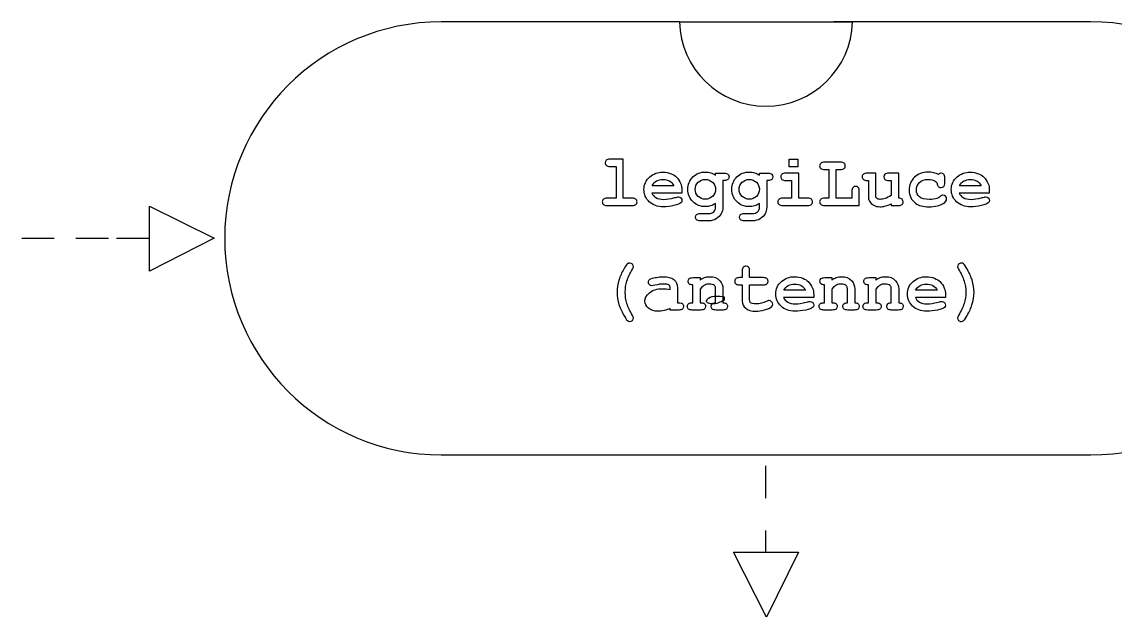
# Model space of a CAD drawing. Header units: millimetres. Extents: x 20 to 629, y 4 to 485.
# Drawn here: x 101.3 to 202.3, y 330 to 385 of the extents above; entities that cross this region are included whole.
import ezdxf

# ---------------------------------------------------------------- set-up
doc = ezdxf.new("R2010")
doc.units = ezdxf.units.MM
doc.header["$MEASUREMENT"] = 0
doc.layers.add('incisione', color=6, linetype='Continuous', true_color=0xff00ff)
doc.layers.add('taglio', color=178, linetype='Continuous', true_color=0x000000)

msp = doc.modelspace()

# ---------------------------------------------------------------- linework, layer by layer
at = {"layer": 'incisione'}
for p, q in [((172.15, 371.6), (172.15, 372.31)), ((172.15, 372.31), (172.95, 372.31)), ((172.95, 372.31), (172.95, 371.6)), ((172.95, 371.6), (172.15, 371.6))]:
    msp.add_line(p, q, dxfattribs=at)
for points in [[(119.04, 365.01), (113.04, 361.97), (113.04, 367.97)], [(170.04, 330.01), (167, 336), (173, 336)]]:
    msp.add_lwpolyline(points, close=True, dxfattribs=at)
for points in [[(104.26, 365), (101.26, 365)], [(109.26, 365), (106.26, 365)], [(113, 365), (110, 365)], [(170, 341), (170, 344)], [(170, 336), (170, 338)]]:
    msp.add_lwpolyline(points, dxfattribs=at)
for points, knots in [([(156.82, 372.31), (156.82, 371.11), (156.82, 369.91), (156.82, 368.71), (157.09, 368.71), (157.36, 368.71), (157.64, 368.71), (157.8, 368.71), (157.91, 368.68), (157.98, 368.61), (158.05, 368.55), (158.09, 368.47), (158.09, 368.37), (158.09, 368.27), (158.05, 368.19), (157.98, 368.13), (157.91, 368.06), (157.8, 368.03), (157.64, 368.03), (156.87, 368.03), (156.1, 368.03), (155.33, 368.03), (155.17, 368.03), (155.06, 368.06), (154.99, 368.13), (154.92, 368.19), (154.88, 368.27), (154.88, 368.37), (154.88, 368.47), (154.92, 368.55), (154.99, 368.61), (155.06, 368.68), (155.17, 368.71), (155.33, 368.71), (155.61, 368.71), (155.88, 368.71), (156.15, 368.71), (156.15, 369.68), (156.15, 370.66), (156.15, 371.64), (155.97, 371.64), (155.78, 371.64), (155.6, 371.64), (155.44, 371.64), (155.33, 371.67), (155.26, 371.73), (155.19, 371.79), (155.15, 371.87), (155.15, 371.98), (155.15, 372.07), (155.18, 372.16), (155.25, 372.22), (155.32, 372.28), (155.44, 372.31), (155.6, 372.31), (156.01, 372.31), (156.42, 372.31), (156.82, 372.31)], [0, 0, 0, 0, 1, 1, 1, 2, 2, 2, 3, 3, 3, 4, 4, 4, 5, 5, 5, 6, 6, 6, 7, 7, 7, 8, 8, 8, 9, 9, 9, 10, 10, 10, 11, 11, 11, 12, 12, 12, 13, 13, 13, 14, 14, 14, 15, 15, 15, 16, 16, 16, 17, 17, 17, 18, 18, 18, 19, 19, 19, 19]), ([(176.48, 371.35), (176.48, 370.47), (176.48, 369.59), (176.48, 368.71), (176.97, 368.71), (177.46, 368.71), (177.94, 368.71), (177.94, 368.92), (177.94, 369.13), (177.94, 369.35), (177.94, 369.51), (177.97, 369.63), (178.04, 369.7), (178.1, 369.77), (178.18, 369.8), (178.28, 369.8), (178.38, 369.8), (178.46, 369.77), (178.52, 369.7), (178.59, 369.63), (178.62, 369.51), (178.62, 369.35), (178.62, 368.91), (178.62, 368.47), (178.62, 368.03), (177.55, 368.03), (176.48, 368.03), (175.41, 368.03), (175.25, 368.03), (175.14, 368.06), (175.07, 368.13), (175, 368.19), (174.96, 368.27), (174.96, 368.37), (174.96, 368.47), (175, 368.55), (175.07, 368.61), (175.14, 368.68), (175.25, 368.71), (175.41, 368.71), (175.55, 368.71), (175.68, 368.71), (175.81, 368.71), (175.81, 369.59), (175.81, 370.47), (175.81, 371.35), (175.68, 371.35), (175.55, 371.35), (175.41, 371.35), (175.25, 371.35), (175.14, 371.39), (175.07, 371.45), (175, 371.51), (174.96, 371.59), (174.96, 371.69), (174.96, 371.8), (175, 371.88), (175.07, 371.94), (175.14, 372), (175.25, 372.03), (175.41, 372.03), (175.9, 372.03), (176.39, 372.03), (176.88, 372.03), (177.04, 372.03), (177.16, 372), (177.23, 371.94), (177.3, 371.88), (177.33, 371.8), (177.33, 371.69), (177.33, 371.59), (177.3, 371.51), (177.23, 371.45), (177.16, 371.39), (177.04, 371.35), (176.88, 371.35), (176.75, 371.35), (176.62, 371.35), (176.48, 371.35)], [0, 0, 0, 0, 1, 1, 1, 2, 2, 2, 3, 3, 3, 4, 4, 4, 5, 5, 5, 6, 6, 6, 7, 7, 7, 8, 8, 8, 9, 9, 9, 10, 10, 10, 11, 11, 11, 12, 12, 12, 13, 13, 13, 14, 14, 14, 15, 15, 15, 16, 16, 16, 17, 17, 17, 18, 18, 18, 19, 19, 19, 20, 20, 20, 21, 21, 21, 22, 22, 22, 23, 23, 23, 24, 24, 24, 25, 25, 25, 26, 26, 26, 26]), ([(162.24, 369.19), (162.24, 369.28), (162.24, 369.38), (162.24, 369.47), (162.24, 369.69), (162.2, 369.89), (162.13, 370.05), (162.03, 370.29), (161.9, 370.5), (161.74, 370.66), (161.63, 370.77), (161.46, 370.88), (161.23, 370.97), (161, 371.07), (160.75, 371.12), (160.47, 371.12), (160.01, 371.12), (159.61, 370.97), (159.26, 370.67), (158.91, 370.37), (158.73, 369.99), (158.73, 369.51), (158.73, 369.06), (158.89, 368.69), (159.22, 368.38), (159.54, 368.08), (159.98, 367.92), (160.52, 367.92), (160.83, 367.92), (161.16, 367.96), (161.5, 368.03), (161.84, 368.11), (162.06, 368.18), (162.14, 368.27), (162.21, 368.33), (162.24, 368.4), (162.24, 368.49), (162.24, 368.59), (162.21, 368.67), (162.15, 368.73), (162.09, 368.79), (162.01, 368.83), (161.92, 368.83), (161.86, 368.83), (161.74, 368.8), (161.57, 368.76), (161.15, 368.65), (160.82, 368.6), (160.57, 368.6), (160.26, 368.6), (160.02, 368.65), (159.84, 368.76), (159.66, 368.87), (159.53, 369.01), (159.46, 369.19), (160.39, 369.19), (161.31, 369.19), (162.24, 369.19)], [-19, -19, -19, -19, -18, -18, -18, -17, -17, -17, -16, -16, -16, -15, -15, -15, -14, -14, -14, -13, -13, -13, -12, -12, -12, -11, -11, -11, -10, -10, -10, -9, -9, -9, -8, -8, -8, -7, -7, -7, -6, -6, -6, -5, -5, -5, -4, -4, -4, -3, -3, -3, -2, -2, -2, -1, -1, -1, 0, 0, 0, 0]), ([(165.34, 370.83), (165.2, 370.93), (165.05, 371), (164.9, 371.05), (164.74, 371.1), (164.58, 371.13), (164.41, 371.13), (163.95, 371.13), (163.56, 370.97), (163.25, 370.67), (162.94, 370.36), (162.79, 369.98), (162.79, 369.53), (162.79, 369.08), (162.94, 368.7), (163.25, 368.39), (163.56, 368.08), (163.95, 367.93), (164.41, 367.93), (164.57, 367.93), (164.73, 367.95), (164.88, 368), (165.04, 368.05), (165.19, 368.12), (165.34, 368.22), (165.34, 368.11), (165.34, 368), (165.34, 367.89), (165.34, 367.72), (165.28, 367.58), (165.17, 367.46), (165.06, 367.35), (164.89, 367.3), (164.69, 367.3), (164.44, 367.3), (164.19, 367.3), (163.94, 367.3), (163.78, 367.3), (163.66, 367.26), (163.59, 367.2), (163.52, 367.14), (163.49, 367.06), (163.49, 366.96), (163.49, 366.86), (163.52, 366.78), (163.59, 366.71), (163.66, 366.65), (163.78, 366.62), (163.94, 366.62), (164.2, 366.62), (164.45, 366.62), (164.71, 366.62), (164.97, 366.62), (165.2, 366.68), (165.41, 366.81), (165.61, 366.94), (165.77, 367.09), (165.87, 367.27), (165.97, 367.44), (166.02, 367.65), (166.02, 367.89), (166.02, 368.71), (166.02, 369.53), (166.02, 370.35), (166.06, 370.35), (166.1, 370.35), (166.13, 370.35), (166.3, 370.35), (166.41, 370.38), (166.48, 370.45), (166.55, 370.51), (166.59, 370.59), (166.59, 370.69), (166.59, 370.79), (166.55, 370.87), (166.48, 370.93), (166.41, 371), (166.3, 371.03), (166.13, 371.03), (165.87, 371.03), (165.61, 371.03), (165.34, 371.03), (165.34, 370.96), (165.34, 370.89), (165.34, 370.83)], [-28, -28, -28, -28, -27, -27, -27, -26, -26, -26, -25, -25, -25, -24, -24, -24, -23, -23, -23, -22, -22, -22, -21, -21, -21, -20, -20, -20, -19, -19, -19, -18, -18, -18, -17, -17, -17, -16, -16, -16, -15, -15, -15, -14, -14, -14, -13, -13, -13, -12, -12, -12, -11, -11, -11, -10, -10, -10, -9, -9, -9, -8, -8, -8, -7, -7, -7, -6, -6, -6, -5, -5, -5, -4, -4, -4, -3, -3, -3, -2, -2, -2, -1, -1, -1, 0, 0, 0, 0]), ([(169.4, 370.83), (169.26, 370.93), (169.11, 371), (168.95, 371.05), (168.8, 371.1), (168.64, 371.13), (168.46, 371.13), (168, 371.13), (167.62, 370.97), (167.31, 370.67), (167, 370.36), (166.84, 369.98), (166.84, 369.53), (166.84, 369.08), (167, 368.7), (167.31, 368.39), (167.62, 368.08), (168, 367.93), (168.46, 367.93), (168.63, 367.93), (168.79, 367.95), (168.94, 368), (169.1, 368.05), (169.25, 368.12), (169.4, 368.22), (169.4, 368.11), (169.4, 368), (169.4, 367.89), (169.4, 367.72), (169.34, 367.58), (169.23, 367.46), (169.11, 367.35), (168.95, 367.3), (168.74, 367.3), (168.5, 367.3), (168.25, 367.3), (168, 367.3), (167.84, 367.3), (167.72, 367.26), (167.65, 367.2), (167.58, 367.14), (167.55, 367.06), (167.55, 366.96), (167.55, 366.86), (167.58, 366.78), (167.65, 366.71), (167.72, 366.65), (167.84, 366.62), (168, 366.62), (168.25, 366.62), (168.51, 366.62), (168.76, 366.62), (169.02, 366.62), (169.26, 366.68), (169.46, 366.81), (169.67, 366.94), (169.82, 367.09), (169.92, 367.27), (170.02, 367.44), (170.07, 367.65), (170.07, 367.89), (170.07, 368.71), (170.07, 369.53), (170.07, 370.35), (170.11, 370.35), (170.15, 370.35), (170.19, 370.35), (170.35, 370.35), (170.47, 370.38), (170.54, 370.45), (170.61, 370.51), (170.64, 370.59), (170.64, 370.69), (170.64, 370.79), (170.61, 370.87), (170.54, 370.93), (170.47, 371), (170.35, 371.03), (170.19, 371.03), (169.93, 371.03), (169.66, 371.03), (169.4, 371.03), (169.4, 370.96), (169.4, 370.89), (169.4, 370.83)], [-28, -28, -28, -28, -27, -27, -27, -26, -26, -26, -25, -25, -25, -24, -24, -24, -23, -23, -23, -22, -22, -22, -21, -21, -21, -20, -20, -20, -19, -19, -19, -18, -18, -18, -17, -17, -17, -16, -16, -16, -15, -15, -15, -14, -14, -14, -13, -13, -13, -12, -12, -12, -11, -11, -11, -10, -10, -10, -9, -9, -9, -8, -8, -8, -7, -7, -7, -6, -6, -6, -5, -5, -5, -4, -4, -4, -3, -3, -3, -2, -2, -2, -1, -1, -1, 0, 0, 0, 0]), ([(173.04, 371.03), (173.04, 370.25), (173.04, 369.48), (173.04, 368.71), (173.32, 368.71), (173.59, 368.71), (173.86, 368.71), (174.02, 368.71), (174.14, 368.68), (174.2, 368.61), (174.27, 368.55), (174.31, 368.47), (174.31, 368.37), (174.31, 368.27), (174.27, 368.19), (174.2, 368.13), (174.14, 368.06), (174.02, 368.03), (173.86, 368.03), (173.09, 368.03), (172.32, 368.03), (171.56, 368.03), (171.39, 368.03), (171.28, 368.06), (171.21, 368.13), (171.14, 368.19), (171.1, 368.27), (171.1, 368.37), (171.1, 368.47), (171.14, 368.55), (171.21, 368.61), (171.28, 368.68), (171.39, 368.71), (171.56, 368.71), (171.83, 368.71), (172.1, 368.71), (172.37, 368.71), (172.37, 369.26), (172.37, 369.8), (172.37, 370.35), (172.19, 370.35), (172, 370.35), (171.82, 370.35), (171.66, 370.35), (171.55, 370.38), (171.48, 370.45), (171.41, 370.51), (171.37, 370.59), (171.37, 370.69), (171.37, 370.79), (171.41, 370.87), (171.48, 370.93), (171.54, 371), (171.66, 371.03), (171.82, 371.03), (172.23, 371.03), (172.64, 371.03), (173.04, 371.03)], [0, 0, 0, 0, 1, 1, 1, 2, 2, 2, 3, 3, 3, 4, 4, 4, 5, 5, 5, 6, 6, 6, 7, 7, 7, 8, 8, 8, 9, 9, 9, 10, 10, 10, 11, 11, 11, 12, 12, 12, 13, 13, 13, 14, 14, 14, 15, 15, 15, 16, 16, 16, 17, 17, 17, 18, 18, 18, 19, 19, 19, 19]), ([(182.26, 371.03), (182.26, 370.25), (182.26, 369.48), (182.26, 368.71), (182.4, 368.71), (182.51, 368.68), (182.58, 368.61), (182.64, 368.55), (182.68, 368.47), (182.68, 368.37), (182.68, 368.27), (182.64, 368.19), (182.57, 368.13), (182.5, 368.06), (182.39, 368.03), (182.23, 368.03), (182.01, 368.03), (181.8, 368.03), (181.58, 368.03), (181.58, 368.08), (181.58, 368.13), (181.58, 368.19), (181.39, 368.1), (181.2, 368.03), (181.03, 367.99), (180.85, 367.94), (180.68, 367.92), (180.53, 367.92), (180.3, 367.92), (180.11, 367.97), (179.95, 368.06), (179.79, 368.16), (179.66, 368.29), (179.56, 368.45), (179.49, 368.57), (179.46, 368.72), (179.46, 368.9), (179.46, 369.38), (179.46, 369.87), (179.46, 370.35), (179.42, 370.35), (179.38, 370.35), (179.34, 370.35), (179.18, 370.35), (179.07, 370.38), (179, 370.45), (178.93, 370.51), (178.89, 370.59), (178.89, 370.69), (178.89, 370.79), (178.93, 370.87), (179, 370.93), (179.07, 371), (179.18, 371.03), (179.34, 371.03), (179.61, 371.03), (179.87, 371.03), (180.14, 371.03), (180.14, 370.36), (180.14, 369.69), (180.14, 369.01), (180.14, 368.87), (180.17, 368.77), (180.24, 368.7), (180.31, 368.63), (180.42, 368.6), (180.56, 368.6), (180.7, 368.6), (180.84, 368.63), (181, 368.68), (181.16, 368.73), (181.35, 368.83), (181.58, 368.97), (181.58, 369.43), (181.58, 369.89), (181.58, 370.35), (181.5, 370.35), (181.42, 370.35), (181.34, 370.35), (181.18, 370.35), (181.06, 370.38), (180.99, 370.45), (180.92, 370.51), (180.89, 370.59), (180.89, 370.69), (180.89, 370.79), (180.92, 370.87), (180.99, 370.93), (181.06, 371), (181.18, 371.03), (181.34, 371.03), (181.65, 371.03), (181.95, 371.03), (182.26, 371.03)], [0, 0, 0, 0, 1, 1, 1, 2, 2, 2, 3, 3, 3, 4, 4, 4, 5, 5, 5, 6, 6, 6, 7, 7, 7, 8, 8, 8, 9, 9, 9, 10, 10, 10, 11, 11, 11, 12, 12, 12, 13, 13, 13, 14, 14, 14, 15, 15, 15, 16, 16, 16, 17, 17, 17, 18, 18, 18, 19, 19, 19, 20, 20, 20, 21, 21, 21, 22, 22, 22, 23, 23, 23, 24, 24, 24, 25, 25, 25, 26, 26, 26, 27, 27, 27, 28, 28, 28, 29, 29, 29, 30, 30, 30, 31, 31, 31, 31]), ([(185.93, 370.91), (186.01, 370.98), (186.1, 371.02), (186.18, 371.02), (186.28, 371.02), (186.36, 370.99), (186.42, 370.92), (186.49, 370.85), (186.52, 370.73), (186.52, 370.57), (186.52, 370.43), (186.52, 370.28), (186.52, 370.14), (186.52, 369.97), (186.49, 369.86), (186.42, 369.79), (186.36, 369.72), (186.28, 369.69), (186.18, 369.69), (186.08, 369.69), (186.01, 369.71), (185.94, 369.77), (185.9, 369.81), (185.86, 369.89), (185.83, 370.01), (185.81, 370.13), (185.74, 370.22), (185.64, 370.28), (185.46, 370.39), (185.24, 370.44), (184.96, 370.44), (184.64, 370.44), (184.38, 370.35), (184.19, 370.16), (184, 369.97), (183.9, 369.74), (183.9, 369.45), (183.9, 369.19), (184, 368.98), (184.18, 368.83), (184.36, 368.67), (184.67, 368.6), (185.1, 368.6), (185.38, 368.6), (185.61, 368.62), (185.79, 368.68), (185.9, 368.72), (186, 368.78), (186.09, 368.86), (186.19, 368.95), (186.27, 368.99), (186.35, 368.99), (186.44, 368.99), (186.52, 368.95), (186.59, 368.89), (186.65, 368.82), (186.69, 368.74), (186.69, 368.65), (186.69, 368.5), (186.59, 368.35), (186.38, 368.22), (186.08, 368.02), (185.63, 367.92), (185.05, 367.92), (184.52, 367.92), (184.11, 368.03), (183.82, 368.25), (183.42, 368.54), (183.23, 368.94), (183.23, 369.45), (183.23, 369.93), (183.39, 370.33), (183.71, 370.64), (184.03, 370.96), (184.45, 371.12), (184.97, 371.12), (185.15, 371.12), (185.33, 371.1), (185.49, 371.06), (185.65, 371.03), (185.8, 370.98), (185.93, 370.91)], [0, 0, 0, 0, 1, 1, 1, 2, 2, 2, 3, 3, 3, 4, 4, 4, 5, 5, 5, 6, 6, 6, 7, 7, 7, 8, 8, 8, 9, 9, 9, 10, 10, 10, 11, 11, 11, 12, 12, 12, 13, 13, 13, 14, 14, 14, 15, 15, 15, 16, 16, 16, 17, 17, 17, 18, 18, 18, 19, 19, 19, 20, 20, 20, 21, 21, 21, 22, 22, 22, 23, 23, 23, 24, 24, 24, 25, 25, 25, 26, 26, 26, 27, 27, 27, 27]), ([(190.63, 369.19), (190.63, 369.28), (190.63, 369.38), (190.63, 369.47), (190.63, 369.69), (190.6, 369.89), (190.53, 370.05), (190.42, 370.29), (190.29, 370.5), (190.13, 370.66), (190.02, 370.77), (189.85, 370.88), (189.62, 370.97), (189.39, 371.07), (189.14, 371.12), (188.86, 371.12), (188.41, 371.12), (188, 370.97), (187.65, 370.67), (187.3, 370.37), (187.12, 369.99), (187.12, 369.51), (187.12, 369.06), (187.29, 368.69), (187.61, 368.38), (187.94, 368.08), (188.37, 367.92), (188.91, 367.92), (189.22, 367.92), (189.55, 367.96), (189.89, 368.03), (190.23, 368.11), (190.45, 368.18), (190.54, 368.27), (190.6, 368.33), (190.64, 368.4), (190.64, 368.49), (190.64, 368.59), (190.6, 368.67), (190.54, 368.73), (190.48, 368.79), (190.41, 368.83), (190.32, 368.83), (190.25, 368.83), (190.13, 368.8), (189.96, 368.76), (189.54, 368.65), (189.21, 368.6), (188.96, 368.6), (188.65, 368.6), (188.41, 368.65), (188.23, 368.76), (188.05, 368.87), (187.93, 369.01), (187.86, 369.19), (188.78, 369.19), (189.71, 369.19), (190.63, 369.19)], [-19, -19, -19, -19, -18, -18, -18, -17, -17, -17, -16, -16, -16, -15, -15, -15, -14, -14, -14, -13, -13, -13, -12, -12, -12, -11, -11, -11, -10, -10, -10, -9, -9, -9, -8, -8, -8, -7, -7, -7, -6, -6, -6, -5, -5, -5, -4, -4, -4, -3, -3, -3, -2, -2, -2, -1, -1, -1, 0, 0, 0, 0]), ([(161.49, 369.86), (161.39, 370.06), (161.25, 370.2), (161.08, 370.3), (160.92, 370.39), (160.72, 370.44), (160.49, 370.44), (160.26, 370.44), (160.06, 370.39), (159.89, 370.3), (159.73, 370.2), (159.59, 370.06), (159.48, 369.86), (160.15, 369.86), (160.82, 369.86), (161.49, 369.86)], [0, 0, 0, 0, 1, 1, 1, 2, 2, 2, 3, 3, 3, 4, 4, 4, 5, 5, 5, 5]), ([(165.34, 369.53), (165.34, 369.78), (165.25, 369.99), (165.06, 370.18), (164.88, 370.36), (164.66, 370.45), (164.4, 370.45), (164.14, 370.45), (163.92, 370.36), (163.74, 370.18), (163.56, 369.99), (163.46, 369.78), (163.46, 369.53), (163.46, 369.28), (163.56, 369.06), (163.74, 368.88), (163.92, 368.7), (164.14, 368.61), (164.4, 368.61), (164.66, 368.61), (164.88, 368.7), (165.06, 368.88), (165.25, 369.06), (165.34, 369.28), (165.34, 369.53)], [0, 0, 0, 0, 1, 1, 1, 2, 2, 2, 3, 3, 3, 4, 4, 4, 5, 5, 5, 6, 6, 6, 7, 7, 7, 8, 8, 8, 8]), ([(169.39, 369.53), (169.39, 369.78), (169.3, 369.99), (169.12, 370.18), (168.94, 370.36), (168.71, 370.45), (168.46, 370.45), (168.2, 370.45), (167.98, 370.36), (167.8, 370.18), (167.61, 369.99), (167.52, 369.78), (167.52, 369.53), (167.52, 369.28), (167.61, 369.06), (167.8, 368.88), (167.98, 368.7), (168.2, 368.61), (168.46, 368.61), (168.71, 368.61), (168.94, 368.7), (169.12, 368.88), (169.3, 369.06), (169.39, 369.28), (169.39, 369.53)], [0, 0, 0, 0, 1, 1, 1, 2, 2, 2, 3, 3, 3, 4, 4, 4, 5, 5, 5, 6, 6, 6, 7, 7, 7, 8, 8, 8, 8]), ([(189.88, 369.86), (189.78, 370.06), (189.64, 370.2), (189.48, 370.3), (189.31, 370.39), (189.11, 370.44), (188.88, 370.44), (188.65, 370.44), (188.45, 370.39), (188.29, 370.3), (188.12, 370.2), (187.98, 370.06), (187.88, 369.86), (188.55, 369.86), (189.21, 369.86), (189.88, 369.86)], [0, 0, 0, 0, 1, 1, 1, 2, 2, 2, 3, 3, 3, 4, 4, 4, 5, 5, 5, 5]), ([(156.24, 360.02), (156.24, 360.4), (156.31, 360.79), (156.43, 361.19), (156.53, 361.48), (156.67, 361.8), (156.87, 362.16), (157.02, 362.41), (157.12, 362.57), (157.19, 362.63), (157.26, 362.69), (157.33, 362.72), (157.42, 362.72), (157.51, 362.72), (157.6, 362.68), (157.66, 362.62), (157.73, 362.55), (157.76, 362.47), (157.76, 362.38), (157.76, 362.31), (157.73, 362.24), (157.68, 362.15), (157.44, 361.76), (157.27, 361.4), (157.16, 361.06), (157.05, 360.71), (157, 360.37), (157, 360.02), (157, 359.67), (157.05, 359.32), (157.16, 358.98), (157.27, 358.64), (157.44, 358.27), (157.68, 357.88), (157.73, 357.8), (157.76, 357.72), (157.76, 357.66), (157.76, 357.56), (157.73, 357.48), (157.66, 357.42), (157.6, 357.35), (157.51, 357.32), (157.42, 357.32), (157.34, 357.32), (157.26, 357.35), (157.2, 357.4), (157.11, 357.48), (157, 357.65), (156.85, 357.92), (156.64, 358.31), (156.5, 358.63), (156.42, 358.88), (156.3, 359.27), (156.24, 359.65), (156.24, 360.02)], [0, 0, 0, 0, 1, 1, 1, 2, 2, 2, 3, 3, 3, 4, 4, 4, 5, 5, 5, 6, 6, 6, 7, 7, 7, 8, 8, 8, 9, 9, 9, 10, 10, 10, 11, 11, 11, 12, 12, 12, 13, 13, 13, 14, 14, 14, 15, 15, 15, 16, 16, 16, 17, 17, 17, 18, 18, 18, 18]), ([(189.22, 360.02), (189.22, 359.63), (189.16, 359.24), (189.03, 358.85), (188.94, 358.56), (188.79, 358.23), (188.59, 357.88), (188.45, 357.63), (188.34, 357.47), (188.28, 357.41), (188.21, 357.35), (188.13, 357.32), (188.05, 357.32), (187.95, 357.32), (187.87, 357.35), (187.8, 357.42), (187.74, 357.48), (187.7, 357.56), (187.7, 357.66), (187.7, 357.72), (187.73, 357.8), (187.78, 357.88), (188.02, 358.27), (188.19, 358.64), (188.3, 358.98), (188.41, 359.32), (188.47, 359.67), (188.47, 360.02), (188.47, 360.37), (188.41, 360.71), (188.3, 361.06), (188.19, 361.4), (188.02, 361.76), (187.78, 362.15), (187.73, 362.24), (187.7, 362.31), (187.7, 362.38), (187.7, 362.47), (187.74, 362.55), (187.8, 362.62), (187.87, 362.68), (187.95, 362.72), (188.05, 362.72), (188.13, 362.72), (188.2, 362.69), (188.26, 362.64), (188.35, 362.56), (188.47, 362.39), (188.61, 362.12), (188.82, 361.73), (188.96, 361.41), (189.04, 361.16), (189.16, 360.77), (189.22, 360.39), (189.22, 360.02)], [0, 0, 0, 0, 1, 1, 1, 2, 2, 2, 3, 3, 3, 4, 4, 4, 5, 5, 5, 6, 6, 6, 7, 7, 7, 8, 8, 8, 9, 9, 9, 10, 10, 10, 11, 11, 11, 12, 12, 12, 13, 13, 13, 14, 14, 14, 15, 15, 15, 16, 16, 16, 17, 17, 17, 18, 18, 18, 18]), ([(168.49, 360.7), (168.49, 360.24), (168.49, 359.79), (168.49, 359.34), (168.49, 359.19), (168.52, 359.1), (168.58, 359.05), (168.67, 358.98), (168.83, 358.94), (169.07, 358.94), (169.42, 358.94), (169.74, 359.02), (170.03, 359.16), (170.14, 359.22), (170.23, 359.25), (170.29, 359.25), (170.38, 359.25), (170.46, 359.22), (170.52, 359.15), (170.59, 359.09), (170.62, 359), (170.62, 358.91), (170.62, 358.82), (170.58, 358.75), (170.51, 358.68), (170.41, 358.58), (170.19, 358.48), (169.87, 358.4), (169.56, 358.31), (169.29, 358.27), (169.07, 358.27), (168.65, 358.27), (168.34, 358.36), (168.13, 358.54), (167.92, 358.72), (167.81, 358.94), (167.81, 359.21), (167.81, 359.7), (167.81, 360.2), (167.81, 360.7), (167.73, 360.7), (167.65, 360.7), (167.57, 360.7), (167.4, 360.7), (167.29, 360.73), (167.22, 360.79), (167.15, 360.85), (167.11, 360.93), (167.11, 361.04), (167.11, 361.13), (167.15, 361.22), (167.22, 361.28), (167.29, 361.34), (167.4, 361.37), (167.57, 361.37), (167.65, 361.37), (167.73, 361.37), (167.81, 361.37), (167.81, 361.58), (167.81, 361.78), (167.81, 361.98), (167.81, 362.15), (167.84, 362.26), (167.9, 362.33), (167.97, 362.4), (168.05, 362.43), (168.15, 362.43), (168.25, 362.43), (168.33, 362.4), (168.39, 362.33), (168.46, 362.26), (168.49, 362.15), (168.49, 361.98), (168.49, 361.78), (168.49, 361.58), (168.49, 361.37), (168.9, 361.37), (169.32, 361.37), (169.74, 361.37), (169.9, 361.37), (170.02, 361.34), (170.09, 361.28), (170.16, 361.22), (170.19, 361.13), (170.19, 361.03), (170.19, 360.93), (170.16, 360.85), (170.09, 360.79), (170.02, 360.73), (169.9, 360.7), (169.74, 360.7), (169.32, 360.7), (168.9, 360.7), (168.49, 360.7)], [0, 0, 0, 0, 1, 1, 1, 2, 2, 2, 3, 3, 3, 4, 4, 4, 5, 5, 5, 6, 6, 6, 7, 7, 7, 8, 8, 8, 9, 9, 9, 10, 10, 10, 11, 11, 11, 12, 12, 12, 13, 13, 13, 14, 14, 14, 15, 15, 15, 16, 16, 16, 17, 17, 17, 18, 18, 18, 19, 19, 19, 20, 20, 20, 21, 21, 21, 22, 22, 22, 23, 23, 23, 24, 24, 24, 25, 25, 25, 26, 26, 26, 27, 27, 27, 28, 28, 28, 29, 29, 29, 30, 30, 30, 31, 31, 31, 31]), ([(161.15, 358.38), (161.41, 358.38), (161.68, 358.38), (161.94, 358.38), (162.11, 358.38), (162.22, 358.41), (162.29, 358.47), (162.36, 358.53), (162.39, 358.61), (162.39, 358.71), (162.39, 358.81), (162.36, 358.9), (162.29, 358.96), (162.22, 359.02), (162.11, 359.05), (161.94, 359.05), (161.9, 359.05), (161.87, 359.05), (161.83, 359.05), (161.83, 359.52), (161.83, 359.98), (161.83, 360.44), (161.83, 360.76), (161.71, 361.01), (161.48, 361.19), (161.25, 361.37), (160.92, 361.46), (160.5, 361.46), (160.36, 361.46), (160.2, 361.45), (160.03, 361.42), (159.85, 361.39), (159.68, 361.36), (159.52, 361.31), (159.39, 361.27), (159.31, 361.24), (159.27, 361.22), (159.23, 361.19), (159.2, 361.16), (159.18, 361.12), (159.15, 361.08), (159.14, 361.03), (159.14, 360.97), (159.14, 360.87), (159.17, 360.79), (159.24, 360.72), (159.3, 360.66), (159.38, 360.62), (159.47, 360.62), (159.53, 360.62), (159.63, 360.64), (159.74, 360.67), (160.06, 360.75), (160.32, 360.78), (160.52, 360.78), (160.77, 360.78), (160.93, 360.75), (161.02, 360.69), (161.11, 360.63), (161.15, 360.54), (161.15, 360.44), (161.15, 360.39), (161.15, 360.33), (161.15, 360.28), (160.88, 360.32), (160.65, 360.35), (160.44, 360.35), (159.93, 360.35), (159.53, 360.22), (159.24, 359.98), (158.95, 359.74), (158.81, 359.47), (158.81, 359.19), (158.81, 358.96), (158.92, 358.74), (159.15, 358.55), (159.37, 358.36), (159.67, 358.26), (160.03, 358.26), (160.2, 358.26), (160.38, 358.29), (160.59, 358.33), (160.79, 358.38), (160.98, 358.44), (161.15, 358.53), (161.15, 358.48), (161.15, 358.43), (161.15, 358.38)], [-29, -29, -29, -29, -28, -28, -28, -27, -27, -27, -26, -26, -26, -25, -25, -25, -24, -24, -24, -23, -23, -23, -22, -22, -22, -21, -21, -21, -20, -20, -20, -19, -19, -19, -18, -18, -18, -17, -17, -17, -16, -16, -16, -15, -15, -15, -14, -14, -14, -13, -13, -13, -12, -12, -12, -11, -11, -11, -10, -10, -10, -9, -9, -9, -8, -8, -8, -7, -7, -7, -6, -6, -6, -5, -5, -5, -4, -4, -4, -3, -3, -3, -2, -2, -2, -1, -1, -1, 0, 0, 0, 0]), ([(163.91, 361.37), (163.7, 361.37), (163.48, 361.37), (163.27, 361.37), (163.11, 361.37), (162.99, 361.34), (162.92, 361.28), (162.85, 361.22), (162.82, 361.13), (162.82, 361.04), (162.82, 360.94), (162.85, 360.86), (162.92, 360.79), (162.99, 360.73), (163.09, 360.7), (163.24, 360.7), (163.24, 360.15), (163.24, 359.6), (163.24, 359.05), (163.06, 359.05), (162.95, 359.04), (162.9, 359), (162.79, 358.93), (162.74, 358.84), (162.74, 358.72), (162.74, 358.61), (162.77, 358.53), (162.84, 358.47), (162.91, 358.41), (163.03, 358.38), (163.19, 358.38), (163.45, 358.38), (163.7, 358.38), (163.96, 358.38), (164.12, 358.38), (164.24, 358.41), (164.31, 358.47), (164.38, 358.53), (164.41, 358.61), (164.41, 358.71), (164.41, 358.84), (164.36, 358.94), (164.25, 359), (164.2, 359.04), (164.09, 359.05), (163.91, 359.05), (163.91, 359.47), (163.91, 359.89), (163.91, 360.31), (164.09, 360.51), (164.24, 360.63), (164.36, 360.69), (164.48, 360.75), (164.61, 360.78), (164.77, 360.78), (164.98, 360.78), (165.13, 360.74), (165.24, 360.65), (165.32, 360.58), (165.35, 360.48), (165.35, 360.33), (165.35, 359.9), (165.35, 359.48), (165.35, 359.05), (165.21, 359.05), (165.11, 359.02), (165.04, 358.96), (164.97, 358.9), (164.94, 358.81), (164.94, 358.72), (164.94, 358.61), (164.97, 358.53), (165.04, 358.47), (165.11, 358.41), (165.22, 358.38), (165.39, 358.38), (165.59, 358.38), (165.79, 358.38), (166, 358.38), (166.16, 358.38), (166.28, 358.41), (166.35, 358.47), (166.42, 358.53), (166.45, 358.61), (166.45, 358.71), (166.45, 358.81), (166.42, 358.9), (166.35, 358.96), (166.28, 359.02), (166.17, 359.05), (166.03, 359.05), (166.03, 359.47), (166.03, 359.89), (166.03, 360.31), (166.03, 360.63), (165.94, 360.89), (165.75, 361.09), (165.52, 361.34), (165.2, 361.46), (164.8, 361.46), (164.63, 361.46), (164.47, 361.43), (164.32, 361.38), (164.17, 361.33), (164.04, 361.25), (163.91, 361.14), (163.91, 361.22), (163.91, 361.3), (163.91, 361.37)], [-36, -36, -36, -36, -35, -35, -35, -34, -34, -34, -33, -33, -33, -32, -32, -32, -31, -31, -31, -30, -30, -30, -29, -29, -29, -28, -28, -28, -27, -27, -27, -26, -26, -26, -25, -25, -25, -24, -24, -24, -23, -23, -23, -22, -22, -22, -21, -21, -21, -20, -20, -20, -19, -19, -19, -18, -18, -18, -17, -17, -17, -16, -16, -16, -15, -15, -15, -14, -14, -14, -13, -13, -13, -12, -12, -12, -11, -11, -11, -10, -10, -10, -9, -9, -9, -8, -8, -8, -7, -7, -7, -6, -6, -6, -5, -5, -5, -4, -4, -4, -3, -3, -3, -2, -2, -2, -1, -1, -1, 0, 0, 0, 0]), ([(174.41, 359.53), (174.41, 359.63), (174.41, 359.72), (174.41, 359.82), (174.41, 360.04), (174.37, 360.23), (174.3, 360.4), (174.2, 360.64), (174.07, 360.84), (173.91, 361), (173.8, 361.11), (173.63, 361.22), (173.4, 361.32), (173.17, 361.41), (172.91, 361.46), (172.64, 361.46), (172.18, 361.46), (171.78, 361.31), (171.43, 361.01), (171.07, 360.72), (170.9, 360.33), (170.9, 359.85), (170.9, 359.41), (171.06, 359.03), (171.39, 358.73), (171.71, 358.42), (172.14, 358.27), (172.68, 358.27), (173, 358.27), (173.33, 358.3), (173.67, 358.38), (174.01, 358.45), (174.22, 358.53), (174.31, 358.61), (174.38, 358.67), (174.41, 358.75), (174.41, 358.83), (174.41, 358.93), (174.38, 359.01), (174.32, 359.08), (174.26, 359.14), (174.18, 359.17), (174.09, 359.17), (174.02, 359.17), (173.91, 359.15), (173.73, 359.1), (173.32, 359), (172.99, 358.94), (172.73, 358.94), (172.43, 358.94), (172.19, 359), (172.01, 359.1), (171.83, 359.21), (171.7, 359.35), (171.63, 359.53), (172.56, 359.53), (173.48, 359.53), (174.41, 359.53)], [-19, -19, -19, -19, -18, -18, -18, -17, -17, -17, -16, -16, -16, -15, -15, -15, -14, -14, -14, -13, -13, -13, -12, -12, -12, -11, -11, -11, -10, -10, -10, -9, -9, -9, -8, -8, -8, -7, -7, -7, -6, -6, -6, -5, -5, -5, -4, -4, -4, -3, -3, -3, -2, -2, -2, -1, -1, -1, 0, 0, 0, 0]), ([(173.66, 360.21), (173.56, 360.4), (173.42, 360.55), (173.25, 360.64), (173.09, 360.74), (172.89, 360.78), (172.66, 360.78), (172.43, 360.78), (172.23, 360.74), (172.06, 360.64), (171.89, 360.55), (171.76, 360.4), (171.65, 360.21), (172.32, 360.21), (172.99, 360.21), (173.66, 360.21)], [0, 0, 0, 0, 1, 1, 1, 2, 2, 2, 3, 3, 3, 4, 4, 4, 5, 5, 5, 5]), ([(176.08, 361.37), (175.87, 361.37), (175.65, 361.37), (175.44, 361.37), (175.27, 361.37), (175.16, 361.34), (175.09, 361.28), (175.02, 361.22), (174.99, 361.13), (174.99, 361.04), (174.99, 360.94), (175.02, 360.86), (175.09, 360.79), (175.16, 360.73), (175.26, 360.7), (175.4, 360.7), (175.4, 360.15), (175.4, 359.6), (175.4, 359.05), (175.23, 359.05), (175.12, 359.04), (175.06, 359), (174.96, 358.93), (174.91, 358.84), (174.91, 358.72), (174.91, 358.61), (174.94, 358.53), (175.01, 358.47), (175.08, 358.41), (175.2, 358.38), (175.36, 358.38), (175.61, 358.38), (175.87, 358.38), (176.13, 358.38), (176.29, 358.38), (176.41, 358.41), (176.48, 358.47), (176.54, 358.53), (176.58, 358.61), (176.58, 358.71), (176.58, 358.84), (176.53, 358.94), (176.42, 359), (176.37, 359.04), (176.25, 359.05), (176.08, 359.05), (176.08, 359.47), (176.08, 359.89), (176.08, 360.31), (176.26, 360.51), (176.41, 360.63), (176.53, 360.69), (176.65, 360.75), (176.78, 360.78), (176.94, 360.78), (177.15, 360.78), (177.3, 360.74), (177.4, 360.65), (177.48, 360.58), (177.52, 360.48), (177.52, 360.33), (177.52, 359.9), (177.52, 359.48), (177.52, 359.05), (177.38, 359.05), (177.27, 359.02), (177.21, 358.96), (177.14, 358.9), (177.1, 358.81), (177.1, 358.72), (177.1, 358.61), (177.14, 358.53), (177.21, 358.47), (177.28, 358.41), (177.39, 358.38), (177.56, 358.38), (177.76, 358.38), (177.96, 358.38), (178.17, 358.38), (178.33, 358.38), (178.45, 358.41), (178.51, 358.47), (178.58, 358.53), (178.62, 358.61), (178.62, 358.71), (178.62, 358.81), (178.58, 358.9), (178.52, 358.96), (178.45, 359.02), (178.34, 359.05), (178.2, 359.05), (178.2, 359.47), (178.2, 359.89), (178.2, 360.31), (178.2, 360.63), (178.11, 360.89), (177.92, 361.09), (177.69, 361.34), (177.37, 361.46), (176.97, 361.46), (176.8, 361.46), (176.64, 361.43), (176.49, 361.38), (176.34, 361.33), (176.2, 361.25), (176.08, 361.14), (176.08, 361.22), (176.08, 361.3), (176.08, 361.37)], [-36, -36, -36, -36, -35, -35, -35, -34, -34, -34, -33, -33, -33, -32, -32, -32, -31, -31, -31, -30, -30, -30, -29, -29, -29, -28, -28, -28, -27, -27, -27, -26, -26, -26, -25, -25, -25, -24, -24, -24, -23, -23, -23, -22, -22, -22, -21, -21, -21, -20, -20, -20, -19, -19, -19, -18, -18, -18, -17, -17, -17, -16, -16, -16, -15, -15, -15, -14, -14, -14, -13, -13, -13, -12, -12, -12, -11, -11, -11, -10, -10, -10, -9, -9, -9, -8, -8, -8, -7, -7, -7, -6, -6, -6, -5, -5, -5, -4, -4, -4, -3, -3, -3, -2, -2, -2, -1, -1, -1, 0, 0, 0, 0]), ([(180.14, 361.37), (179.92, 361.37), (179.71, 361.37), (179.49, 361.37), (179.33, 361.37), (179.21, 361.34), (179.15, 361.28), (179.08, 361.22), (179.04, 361.13), (179.04, 361.04), (179.04, 360.94), (179.08, 360.86), (179.14, 360.79), (179.21, 360.73), (179.32, 360.7), (179.46, 360.7), (179.46, 360.15), (179.46, 359.6), (179.46, 359.05), (179.29, 359.05), (179.17, 359.04), (179.12, 359), (179.01, 358.93), (178.96, 358.84), (178.96, 358.72), (178.96, 358.61), (179, 358.53), (179.07, 358.47), (179.14, 358.41), (179.25, 358.38), (179.41, 358.38), (179.67, 358.38), (179.93, 358.38), (180.18, 358.38), (180.35, 358.38), (180.46, 358.41), (180.53, 358.47), (180.6, 358.53), (180.64, 358.61), (180.64, 358.71), (180.64, 358.84), (180.58, 358.94), (180.47, 359), (180.42, 359.04), (180.31, 359.05), (180.14, 359.05), (180.14, 359.47), (180.14, 359.89), (180.14, 360.31), (180.32, 360.51), (180.47, 360.63), (180.58, 360.69), (180.7, 360.75), (180.84, 360.78), (181, 360.78), (181.2, 360.78), (181.36, 360.74), (181.46, 360.65), (181.54, 360.58), (181.58, 360.48), (181.58, 360.33), (181.58, 359.9), (181.58, 359.48), (181.58, 359.05), (181.44, 359.05), (181.33, 359.02), (181.26, 358.96), (181.19, 358.9), (181.16, 358.81), (181.16, 358.72), (181.16, 358.61), (181.19, 358.53), (181.26, 358.47), (181.33, 358.41), (181.45, 358.38), (181.61, 358.38), (181.82, 358.38), (182.02, 358.38), (182.22, 358.38), (182.39, 358.38), (182.5, 358.41), (182.57, 358.47), (182.64, 358.53), (182.67, 358.61), (182.67, 358.71), (182.67, 358.81), (182.64, 358.9), (182.57, 358.96), (182.5, 359.02), (182.4, 359.05), (182.26, 359.05), (182.26, 359.47), (182.26, 359.89), (182.26, 360.31), (182.26, 360.63), (182.16, 360.89), (181.98, 361.09), (181.75, 361.34), (181.43, 361.46), (181.03, 361.46), (180.85, 361.46), (180.69, 361.43), (180.54, 361.38), (180.4, 361.33), (180.26, 361.25), (180.14, 361.14), (180.14, 361.22), (180.14, 361.3), (180.14, 361.37)], [-36, -36, -36, -36, -35, -35, -35, -34, -34, -34, -33, -33, -33, -32, -32, -32, -31, -31, -31, -30, -30, -30, -29, -29, -29, -28, -28, -28, -27, -27, -27, -26, -26, -26, -25, -25, -25, -24, -24, -24, -23, -23, -23, -22, -22, -22, -21, -21, -21, -20, -20, -20, -19, -19, -19, -18, -18, -18, -17, -17, -17, -16, -16, -16, -15, -15, -15, -14, -14, -14, -13, -13, -13, -12, -12, -12, -11, -11, -11, -10, -10, -10, -9, -9, -9, -8, -8, -8, -7, -7, -7, -6, -6, -6, -5, -5, -5, -4, -4, -4, -3, -3, -3, -2, -2, -2, -1, -1, -1, 0, 0, 0, 0]), ([(186.58, 359.53), (186.58, 359.63), (186.58, 359.72), (186.58, 359.82), (186.58, 360.04), (186.54, 360.23), (186.47, 360.4), (186.37, 360.64), (186.24, 360.84), (186.08, 361), (185.97, 361.11), (185.79, 361.22), (185.56, 361.32), (185.33, 361.41), (185.08, 361.46), (184.81, 361.46), (184.35, 361.46), (183.94, 361.31), (183.59, 361.01), (183.24, 360.72), (183.07, 360.33), (183.07, 359.85), (183.07, 359.41), (183.23, 359.03), (183.55, 358.73), (183.88, 358.42), (184.31, 358.27), (184.85, 358.27), (185.17, 358.27), (185.5, 358.3), (185.84, 358.38), (186.18, 358.45), (186.39, 358.53), (186.48, 358.61), (186.55, 358.67), (186.58, 358.75), (186.58, 358.83), (186.58, 358.93), (186.55, 359.01), (186.49, 359.08), (186.43, 359.14), (186.35, 359.17), (186.26, 359.17), (186.19, 359.17), (186.07, 359.15), (185.9, 359.1), (185.49, 359), (185.15, 358.94), (184.9, 358.94), (184.6, 358.94), (184.35, 359), (184.17, 359.1), (184, 359.21), (183.87, 359.35), (183.8, 359.53), (184.73, 359.53), (185.65, 359.53), (186.58, 359.53)], [-19, -19, -19, -19, -18, -18, -18, -17, -17, -17, -16, -16, -16, -15, -15, -15, -14, -14, -14, -13, -13, -13, -12, -12, -12, -11, -11, -11, -10, -10, -10, -9, -9, -9, -8, -8, -8, -7, -7, -7, -6, -6, -6, -5, -5, -5, -4, -4, -4, -3, -3, -3, -2, -2, -2, -1, -1, -1, 0, 0, 0, 0]), ([(185.83, 360.21), (185.72, 360.4), (185.59, 360.55), (185.42, 360.64), (185.25, 360.74), (185.05, 360.78), (184.82, 360.78), (184.59, 360.78), (184.4, 360.74), (184.23, 360.64), (184.06, 360.55), (183.93, 360.4), (183.82, 360.21), (184.49, 360.21), (185.16, 360.21), (185.83, 360.21)], [0, 0, 0, 0, 1, 1, 1, 2, 2, 2, 3, 3, 3, 4, 4, 4, 5, 5, 5, 5]), ([(166.15, 359.59), (165.88, 359.64), (165.63, 359.67), (165.4, 359.67), (165.13, 359.67), (164.89, 359.6), (164.69, 359.46), (164.57, 359.38), (164.51, 359.29), (164.51, 359.2), (164.51, 359.14), (164.54, 359.09), (164.6, 359.05), (164.71, 358.98), (164.86, 358.94), (165.05, 358.94), (165.21, 358.94), (165.39, 358.97), (165.6, 359.04), (165.81, 359.1), (165.99, 359.19), (166.15, 359.3), (166.15, 359.39), (166.15, 359.49), (166.15, 359.59)], [0, 0, 0, 0, 1, 1, 1, 2, 2, 2, 3, 3, 3, 4, 4, 4, 5, 5, 5, 6, 6, 6, 7, 7, 7, 8, 8, 8, 8])]:
    msp.add_open_spline(points, degree=3, knots=knots, dxfattribs=at)
at = {"layer": 'taglio'}
for p, q in [((162, 385), (140, 385)), ((200, 385), (176.27, 385)), ((140, 345), (200, 345))]:
    msp.add_line(p, q, dxfattribs=at)
msp.add_lwpolyline([(162, 385), (178, 385)], dxfattribs=at)
for centre, radius, start, end in [((140, 365), 20, 90, 180), ((170, 385.21), 8, 181.5273, 358.4727), ((200, 365), 20, 0, 90), ((140, 365), 20, 180, 270), ((200, 365), 20, 270, 0)]:
    msp.add_arc(centre, radius, start, end, dxfattribs=at)

doc.saveas('drawing.dxf')
